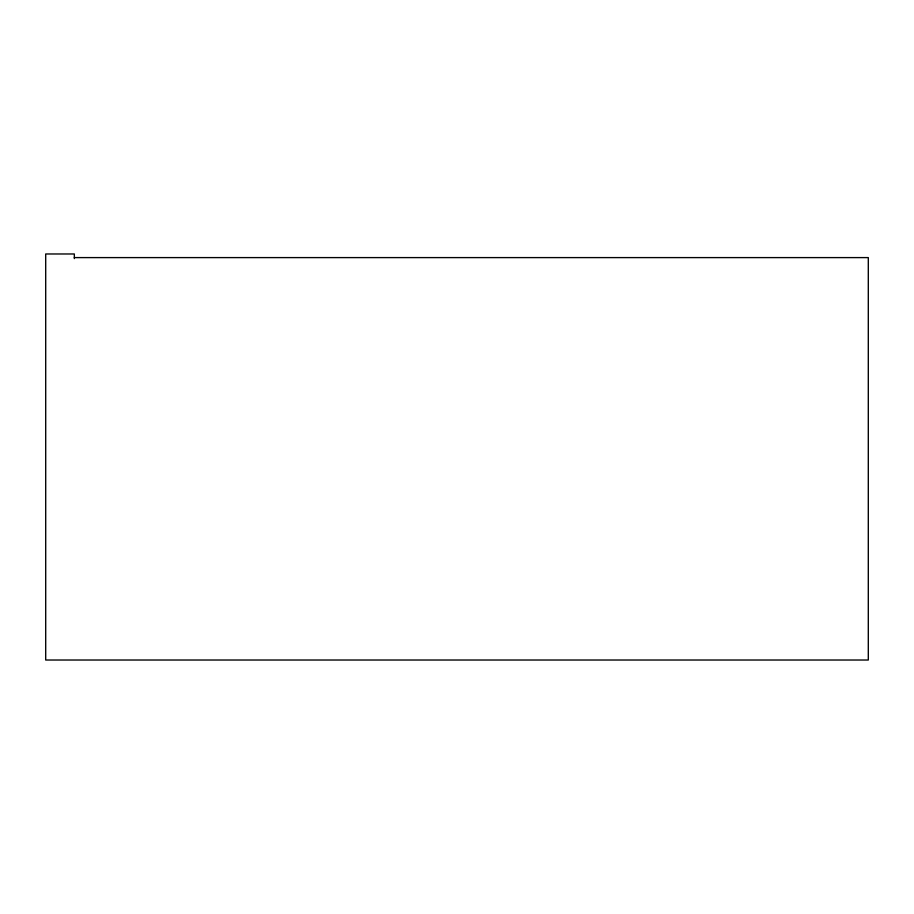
<?xml version="1.0" encoding="UTF-8"?>
<svg xmlns="http://www.w3.org/2000/svg" width="914" height="914" viewBox="0 0 914 914"><rect width="100%" height="100%" fill="white"/><g stroke="black" fill="none" stroke-linecap="round" stroke-linejoin="round"><path stroke-width="1.37" d="M74.331 257.599L868.3 257.599L868.3 660.022L45.7 660.022L45.7 253.978L74.331 253.978L74.331 258.593"/></g></svg>
